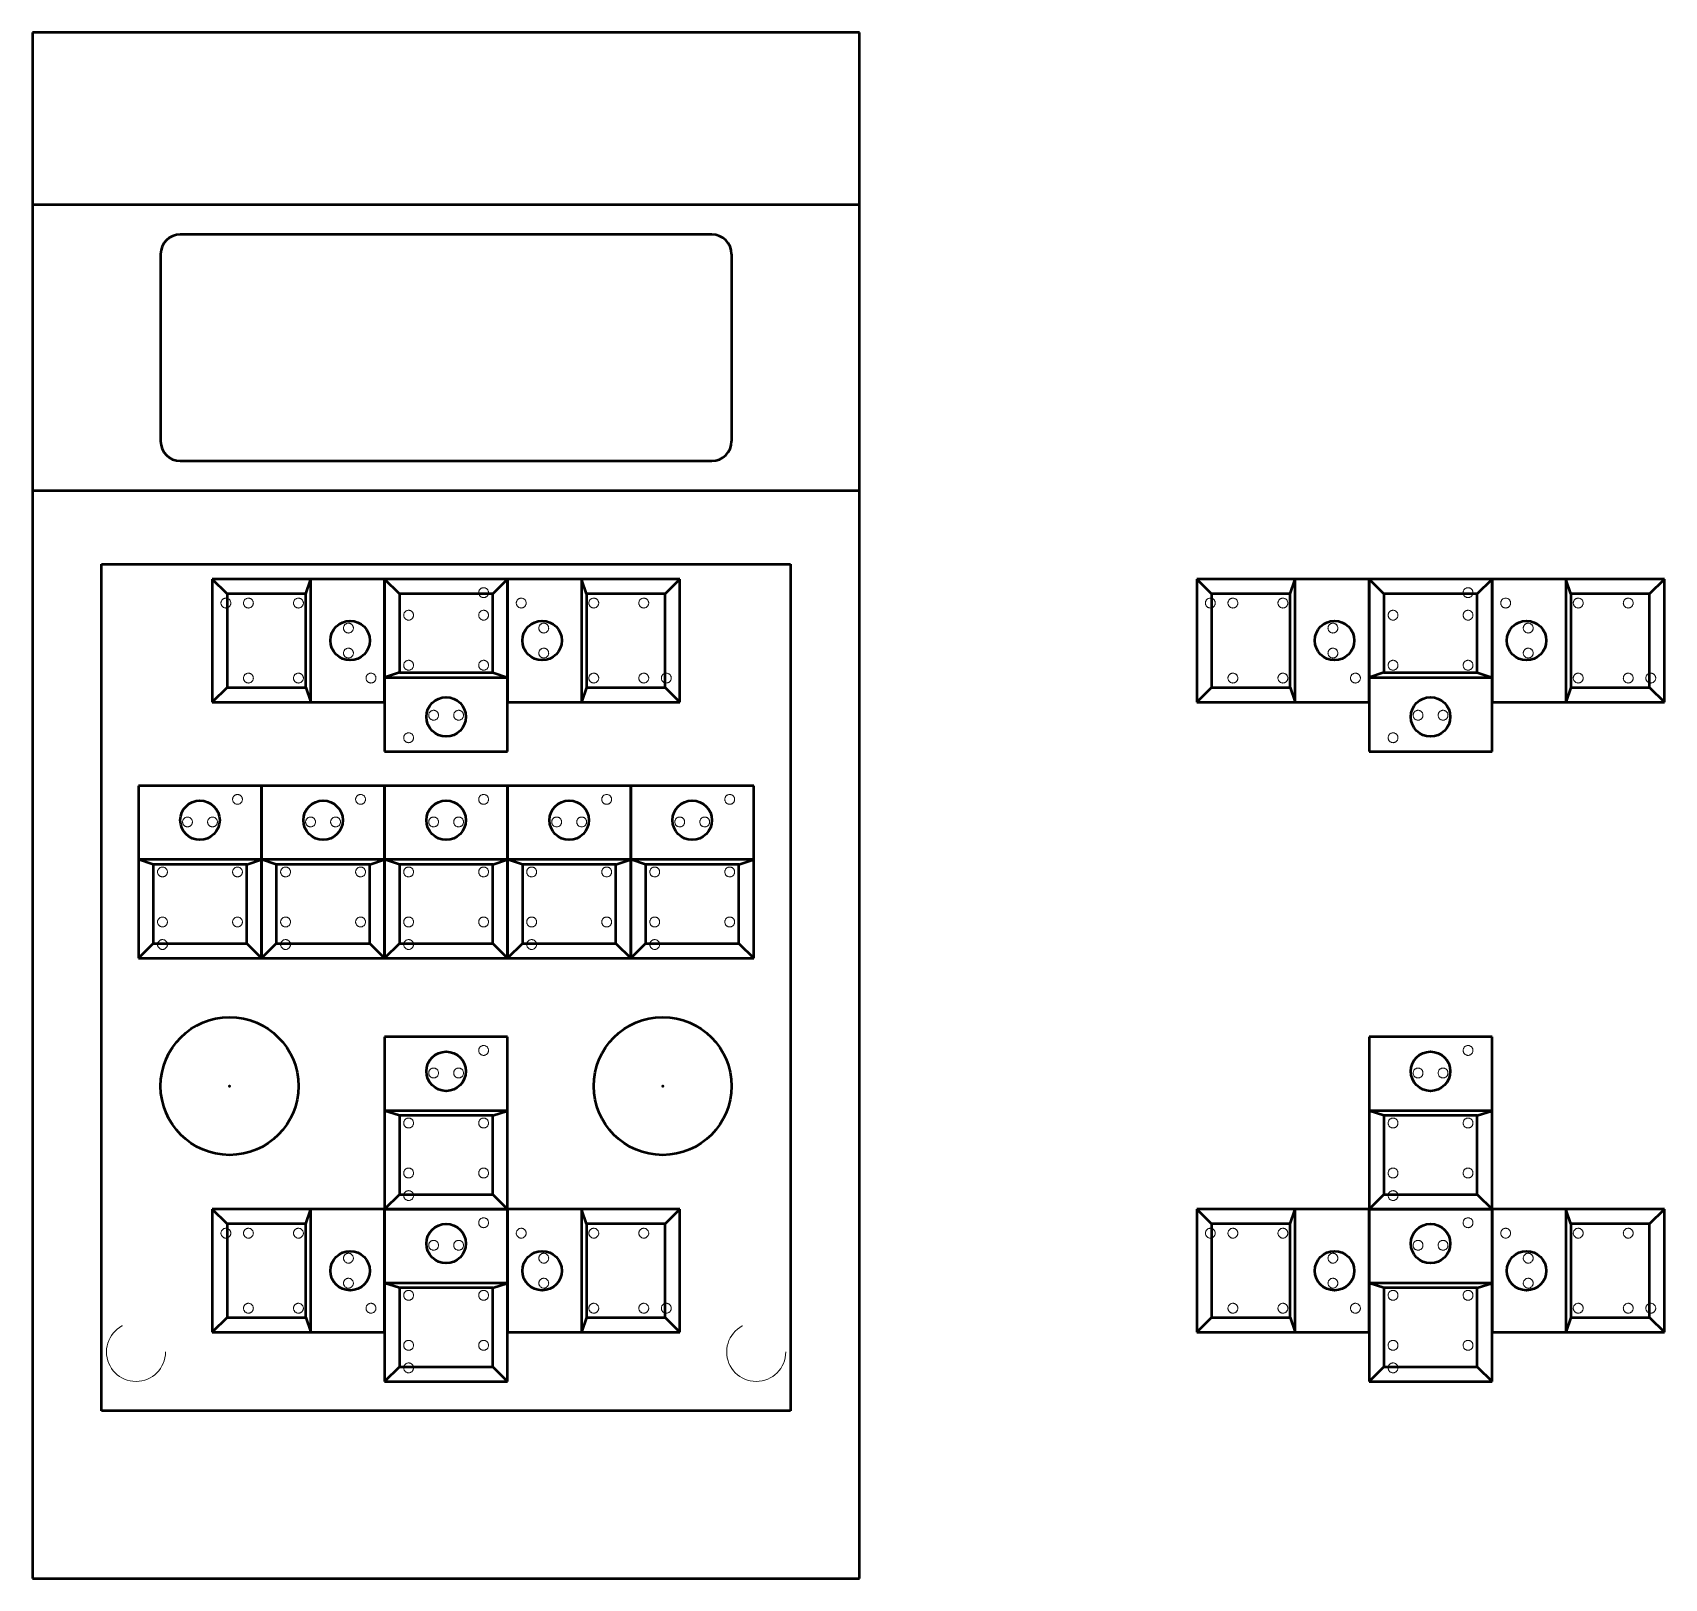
# Model space of a CAD drawing. Header units: millimetres. Extents: x 0 to 166, y 0 to 157.
import ezdxf

# ---------------------------------------------------------------- set-up
doc = ezdxf.new("R2010")
doc.units = ezdxf.units.MM
doc.linetypes.add('DASHED', pattern=[19.05, 12.7, -6.35])
doc.layers.get('0').update_dxf_attribs({"linetype": 'CONTINUOUS', "lineweight": 50})
doc.layers.add('back', color=7, linetype='DASHED', lineweight=13)

# ---------------------------------------------------------------- blocks, each defined once
blk = doc.blocks.new('button')
for p, q in [((12.5, 17.5), (0, 17.5)), ((0, 17.5), (0, 0)), ((12.5, 0), (12.5, 17.5)), ((12.5, 10), (0, 10)), ((1.5, 9.5), (0, 10)), ((11, 9.5), (12.5, 10)), ((11, 9.5), (1.5, 9.5)), ((1.5, 9.5), (1.5, 1.5)), ((11, 1.5), (11, 9.5)), ((1.5, 1.5), (0, 0)), ((0, 0), (12.5, 0)), ((1.5, 1.5), (11, 1.5)), ((11, 1.5), (12.5, 0))]:
    blk.add_line(p, q)
blk.add_circle((6.25, 14), 2)
at = {"layer": 'back'}
for centre in [(10.06, 16.12), (4.98, 13.83), (7.52, 13.83), (2.44, 8.75), (10.06, 8.75), (2.44, 3.67), (10.06, 3.67), (2.44, 1.38)]:
    blk.add_circle(centre, 0.5, dxfattribs=at)

msp = doc.modelspace()

# ---------------------------------------------------------------- linework, layer by layer
for p, q in [((84, 157), (0, 157)), ((0, 157), (0, 0)), ((84, 0), (84, 157)), ((84, 139.5), (0, 139.5)), ((69, 136.5), (15, 136.5)), ((13, 134.5), (13, 115.5)), ((71, 134.5), (71, 115.5)), ((15, 113.5), (69, 113.5)), ((0, 110.5), (84, 110.5)), ((7, 103), (77, 103)), ((7, 17), (7, 103)), ((77, 103), (77, 17)), ((118.25, 101.5), (118.25, 89)), ((135.75, 101.5), (118.25, 101.5)), ((119.75, 100), (118.25, 101.5)), ((127.75, 100), (128.25, 101.5)), ((128.25, 89), (128.25, 101.5)), ((148.25, 101.5), (135.75, 101.5)), ((135.75, 101.5), (135.75, 84)), ((137.25, 100), (135.75, 101.5)), ((135.75, 89), (135.75, 101.5)), ((146.75, 100), (148.25, 101.5)), ((148.25, 84), (148.25, 101.5)), ((165.75, 101.5), (148.25, 101.5)), ((148.25, 101.5), (148.25, 89)), ((155.75, 101.5), (155.75, 89)), ((156.25, 100), (155.75, 101.5)), ((164.25, 100), (165.75, 101.5)), ((165.75, 89), (165.75, 101.5)), ((119.75, 100), (119.75, 90.5)), ((127.75, 100), (119.75, 100)), ((127.75, 90.5), (127.75, 100)), ((146.75, 100), (137.25, 100)), ((137.25, 100), (137.25, 92)), ((146.75, 92), (146.75, 100)), ((164.25, 100), (156.25, 100)), ((156.25, 100), (156.25, 90.5)), ((164.25, 90.5), (164.25, 100)), ((137.25, 92), (135.75, 91.5)), ((135.75, 91.5), (148.25, 91.5)), ((137.25, 92), (146.75, 92)), ((146.75, 92), (148.25, 91.5)), ((119.75, 90.5), (118.25, 89)), ((119.75, 90.5), (127.75, 90.5)), ((127.75, 90.5), (128.25, 89)), ((156.25, 90.5), (155.75, 89)), ((156.25, 90.5), (164.25, 90.5)), ((164.25, 90.5), (165.75, 89)), ((118.25, 89), (135.75, 89)), ((148.25, 89), (165.75, 89)), ((135.75, 84), (148.25, 84)), ((77, 17), (7, 17)), ((0, 0), (84, 0))]:
    msp.add_line(p, q)
for centre, radius in [((132.25, 95.25), 2), ((151.75, 95.25), 2), ((142, 87.5), 2), ((20, 50), 7), ((64, 50), 7)]:
    msp.add_circle(centre, radius)
for centre, radius, start, end in [((15, 134.5), 2, 90, 180), ((69, 134.5), 2, 0, 90), ((15, 115.5), 2, 180, 270), ((69, 115.5), 2, 270, 0), ((0, 0), 0, 0, 0), ((0, 0), 0, 0, 0)]:
    msp.add_arc(centre, radius, start, end)
for p in [(20, 50), (64, 50)]:
    msp.add_point(p)
at = {"layer": 'back'}
for centre, radius in [((119.63, 99.06), 0.5), ((121.92, 99.06), 0.5), ((127, 99.06), 0.5), ((145.81, 100.12), 0.5), ((149.63, 99.06), 0.5), ((157, 99.06), 0.5), ((162.08, 99.06), 0.5), ((138.19, 97.83), 0.5), ((145.81, 97.83), 0.5), ((132.08, 96.52), 0.5), ((151.92, 96.52), 0.5), ((132.08, 93.98), 0.5), ((151.92, 93.98), 0.5), ((138.19, 92.75), 0.5), ((145.81, 92.75), 0.5), ((121.92, 91.44), 0.5), ((127, 91.44), 0.5), ((134.37, 91.44), 0.5), ((157, 91.44), 0.5), ((162.08, 91.44), 0.5), ((164.37, 91.44), 0.5), ((140.73, 87.67), 0.5), ((143.27, 87.67), 0.5), ((138.19, 85.38), 0.5), ((10.5, 23), 3), ((73.5, 23), 3)]:
    msp.add_circle(centre, radius, dxfattribs=at)

# ---------------------------------------------------------------- block references
for p, rotation in [((18.25, 101.5), 270), ((48.25, 101.5), 180), ((65.75, 89), 90), ((35.75, 37.5), 360), ((135.75, 37.5), 360), ((18.25, 37.5), 270), ((35.75, 20), 360), ((65.75, 25), 90), ((118.25, 37.5), 270), ((135.75, 20), 360), ((165.75, 25), 90)]:
    msp.add_blockref('button', p, dxfattribs=dict(rotation=rotation))
for p in [(10.75, 63), (23.25, 63), (35.75, 63), (48.25, 63), (60.75, 63)]:
    msp.add_blockref('button', p)

doc.saveas('drawing.dxf')
